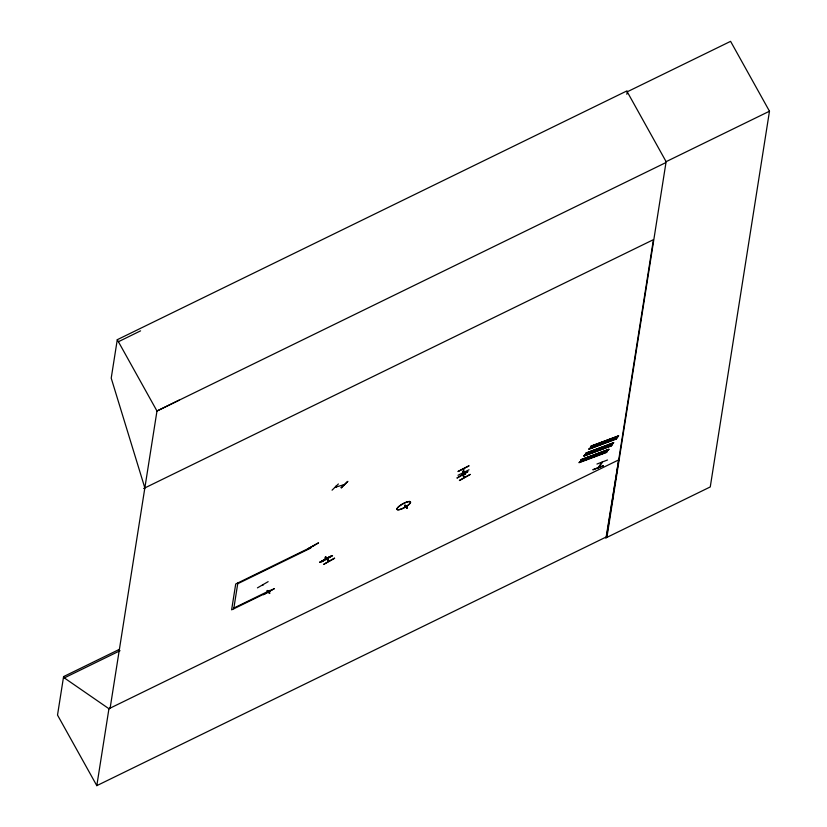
<?xml version="1.0" encoding="UTF-8"?>
<svg xmlns="http://www.w3.org/2000/svg" width="827" height="827" viewBox="0 0 827 827"><rect width="100%" height="100%" fill="white"/><g stroke="black" fill="none" stroke-linecap="round" stroke-linejoin="round"><path stroke-width="1.24" d="M262.872 585.268L263.234 584.772M268.372 591.512L268.971 591.171M313.619 546.047L313.113 546.347M324.618 559.093L325.197 558.835M326.985 558.804L327.595 558.794M329.435 561.119L328.981 561.419M592.938 469.87L603.462 465.704L593.093 469.591M119.315 649.391L63.586 676.6L57.518 715.066L96.811 785.65L606.573 536.806L653.413 239.675L143.65 488.509M627.042 90.846L117.279 339.69L111.211 378.146L144.849 487.93M96.811 785.65L108.947 708.677L110.136 708.088L156.975 411.009L117.279 339.69M233.752 608.817L237.835 582.963M626.845 94.309L627.238 91.807L730.592 41.35L769.482 111.211L710.259 486.938L606.894 537.395L606.573 536.806M606.894 537.395L666.117 161.668L627.238 91.807M605.933 538.367L618.699 459.895L108.937 708.729L64.31 677.913L63.586 676.6M579.003 462.727L606.522 452.452M579.262 462.314L606.977 451.873L579.407 462.138M580.678 460.453L608.248 450.239M608.507 449.878L581.081 459.915M583.759 456.204L611.339 445.939M585.433 453.982L613.003 443.717M585.692 453.62L613.272 443.313M585.826 453.444L613.407 443.179M588.803 449.299L616.373 439.034M589.051 448.937L616.777 438.455L589.165 448.772M590.478 447.035L617.986 436.811M618.296 436.46L590.881 446.497M591.129 446.135L618.699 435.829L591.129 446.094M607.225 451.573L579.655 461.745M608.641 449.702L580.936 460.091M611.587 445.577L584.131 455.677M611.732 445.402L584.027 455.791M617.025 438.145L589.455 448.317M335.989 487.093L336.062 486.028M344.445 484.601L335.338 487.217L336.248 486.979M463.74 468.95L463.161 469.25M463.833 472.145L463.73 468.63L463.254 469.198M598.148 467.731L598.469 467.193M601.901 462.8L601.973 462.334M602.304 462.293L598.5 467.596M463.689 468.682L463.244 468.837M463.223 472.207L463.72 472.238M462.965 475.049L462.262 475.163L462.934 475.08M607.504 459.998L596.949 464.05M598.179 467.679L601.787 462.489M269.705 593.052L267.545 590.457M404.61 505.617L405.209 505.276L407.37 507.799L406.77 508.14L404.599 505.597L405.054 505.173M404.62 505.514L406.76 508.119L407.215 507.757M407.411 505.959L406.439 506.517M332.072 490.173L338.377 483.96M344.29 484.612L343.236 485.118L343.701 484.756M347.516 481.479L341.179 487.816L347.909 481.397M465.012 477.21L462.862 474.822M329.332 561.171L327.358 558.587M335.462 487.031L336.475 486.731M343.443 484.87L344.321 484.581M467.803 471.71L457.145 478.058M459.533 480.539L470.294 474.378L459.388 480.363M307.675 548.89L318.56 542.843L307.799 549.025M257.435 587.873L268.144 581.66M463.792 473.282L462.707 473.902L463.751 473.437M406.367 506.424L407.339 505.866M325.28 557.212C325.962 556.199 329.146 559.6 327.389 559.879L325.228 557.357L325.817 556.984M319.708 562.288L330.593 556.282L319.832 562.463M263.493 594.665L274.368 588.617L263.451 594.592M319.718 562.329L330.583 556.251M327.378 559.693L327.978 559.517M321.662 561.626L332.568 555.62L321.775 561.771M334.501 558.101L323.739 564.314M468.888 465.808L457.951 471.535L468.93 465.932M469.023 469.777L458.013 475.287M118.406 341.727L140.59 330.852M179.149 400.134L156.975 411.009L665.57 162.733M108.937 708.729L110.136 708.139M666.117 161.668L769.482 111.211M237.711 583.738L310.745 548.084L310.869 547.309L235.705 583.996L231.622 609.85L270.274 590.985L270.398 590.209L233.876 608.041M64.31 677.913L120.049 650.704M464.753 477.003L464.474 477.499L462.314 475.132M590.736 446.673L618.451 436.232M328.919 561.399L327.006 558.825M341.675 487.682L341.158 487.651M463.296 472.444L463.244 468.868M462.789 471.917L464.898 474.398M327.43 559.734L325.342 557.202M467.751 471.7L457.052 477.892M405.023 505.287L407.173 507.809M323.76 564.345L334.635 558.318M612.631 498.35L612.962 498.929M581.34 459.564L608.91 449.299L581.34 459.564M584.42 455.263L611.99 444.957L584.42 455.263M586.095 453.041L613.665 442.734L586.095 453.041M267.111 590.809L267.7 590.561L269.85 593.083L269.261 593.435L267.111 590.809M463.347 471.721L462.748 472.062L464.908 474.584L465.498 474.243L463.347 471.721M399.989 509.463A7.722 2.026 -29.1 0 0 410.533 502.33A7.763 2.036 -29.1 0 0 400.65 505.152A7.763 2.036 -29.1 0 0 399.968 509.484A7.763 2.036 -29.1 0 0 410.574 502.309A7.722 2.026 -29.1 0 0 400.671 505.152A7.722 2.026 -29.1 0 0 399.989 509.463"/></g></svg>
